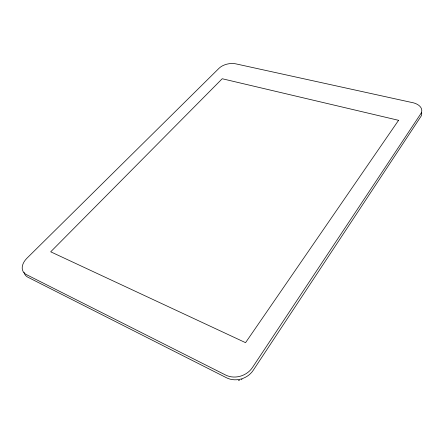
<?xml version="1.0" encoding="UTF-8"?>
<svg xmlns="http://www.w3.org/2000/svg" width="444" height="444" viewBox="0 0 444 444"><rect width="100%" height="100%" fill="white"/><g stroke="black" fill="none" stroke-linecap="round" stroke-linejoin="round"><path stroke-width="0.67" d="M241.386 379.737L241.98 379.565M239.599 380.158L238.373 380.353M421.561 112.365A14.724 8.847 -1.9 0 1 421.084 116.211L253.202 370.351A19.275 16.606 -21.1 0 1 226.601 377.816L28.066 277.311A16.545 10.745 -28.7 0 1 24.359 273.421M24.237 273.082A16.545 10.745 -28.7 0 1 24.037 272.4M421.167 113.165L252.42 367.565A19.375 16.633 -20.9 0 1 225.674 375.063L26.446 274.62A16.617 10.745 -28.6 0 1 26.679 258.486L219.097 68.226A12.321 6.777 -12.1 0 1 235.742 63.836L413.736 102.903A14.78 8.836 -2 0 1 421.167 113.165M398.568 120.318L245.554 342.668L50.699 251.804L222.216 78.743L398.568 120.318"/></g></svg>
